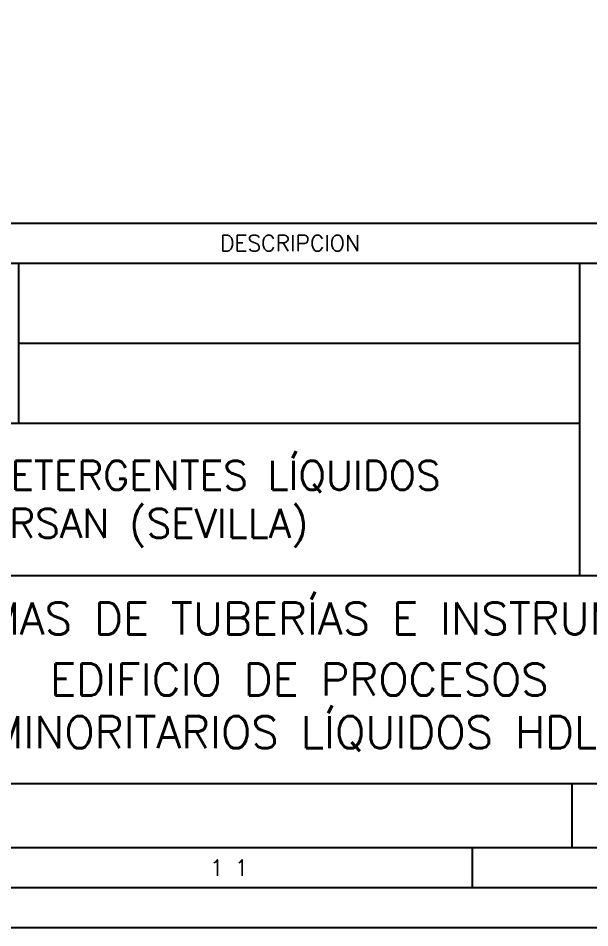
# Model space of a CAD drawing. Header units: millimetres. Extents: x 19 to 439, y 15 to 312.
# Drawn here: x 371.3 to 406.9, y 15.3 to 72 of the extents above; entities that cross this region are included whole.
import ezdxf

# ---------------------------------------------------------------- set-up
doc = ezdxf.new("R2010")
doc.units = ezdxf.units.MM
doc.layers.add('CAJETIN', color=1, linetype='Continuous')
doc.layers.add('FORMATO', color=7, linetype='Continuous')
doc.styles.add('PY', font='ROMANS.shx')

# ---------------------------------------------------------------- blocks, each defined once
blk = doc.blocks.new('MARCO-A1')
at = {"layer": 'FORMATO', "color": 5}
blk.add_line((762.58, 10), (762.58, 5), dxfattribs=at)
at = {"layer": 'FORMATO', "color": 1}
blk.add_lwpolyline([(0, 594), (841, 594), (841, 0), (0, 0)], close=True, dxfattribs=at)
at = {"layer": 'FORMATO', "color": 5}
blk.add_lwpolyline([(5, 589), (836, 589), (836, 5), (5, 5)], close=True, dxfattribs=at)
at = {"layer": 'FORMATO', "color": 8, "linetype": 'Continuous'}
blk.add_lwpolyline([(10, 584), (831, 584), (831, 10), (10, 10)], close=True, dxfattribs=at)
at = {"layer": 'FORMATO', "color": 1, "style": 'PY'}
blk.add_text('1 1', height=2, dxfattribs=at).set_placement((729.83, 6.5))

msp = doc.modelspace()

# ---------------------------------------------------------------- linework, layer by layer
at = {"layer": 'CAJETIN', "color": 5}
msp.add_line((343.838, 59.229), (433.732, 59.229), dxfattribs=at)
at = {"layer": 'CAJETIN', "color": 8, "linetype": 'Continuous'}
for p, q in [((343.838, 56.732), (433.732, 56.732)), ((371.305, 46.744), (371.305, 56.732)), ((406.264, 37.255), (406.264, 56.732)), ((371.305, 51.738), (406.264, 51.738)), ((343.838, 46.744), (406.264, 46.744)), ((343.838, 37.255), (433.732, 37.255)), ((343.838, 24.27), (433.732, 24.27)), ((343.838, 24.27), (433.732, 24.27))]:
    msp.add_line(p, q, dxfattribs=at)
at = {"layer": 'CAJETIN', "color": 8}
msp.add_line((405.765, 24.27), (405.765, 20.275), dxfattribs=at)
msp.add_line((405.765, 24.27), (405.765, 20.275), dxfattribs=at)

# ---------------------------------------------------------------- block references
at = {"xscale": 0.499409123998651, "yscale": 0.499409123998651, "zscale": 0.499409123998651}
msp.add_blockref('MARCO-A1', (18.723, 15.281), dxfattribs=at)

# ---------------------------------------------------------------- texts
at = {"layer": 'CAJETIN', "color": 1, "style": 'PY'}
msp.add_text('DESCRIPCION', height=0.99882, dxfattribs=at).set_placement((383.841, 57.481))
at = {"layer": 'CAJETIN', "color": 5, "attachment_point": 5, "style": 'PY'}
for s, insert, char_height, width in [('PLANTA DE DETERGENTES LÍQUIDOS\\PEN PERSAN (SEVILLA)', (376.293, 41.702), 1.79787, 79.06835), ('DIAGRAMAS DE TUBERÍAS E INSTRUMENTOS', (388.785, 34.574), 1.99764, 88.63238), ('EDIFICIO DE PROCESOS', (388.785, 30.763), 1.99764, 88.63238), ('DOSIFICACIÓN MINORITARIOS LÍQUIDOS HDL VAJ R-12/14', (388.785, 27.148), 1.99764, 88.63238)]:
    msp.add_mtext(s, dxfattribs=dict(at, insert=insert, char_height=char_height, width=width))

doc.saveas('drawing.dxf')
